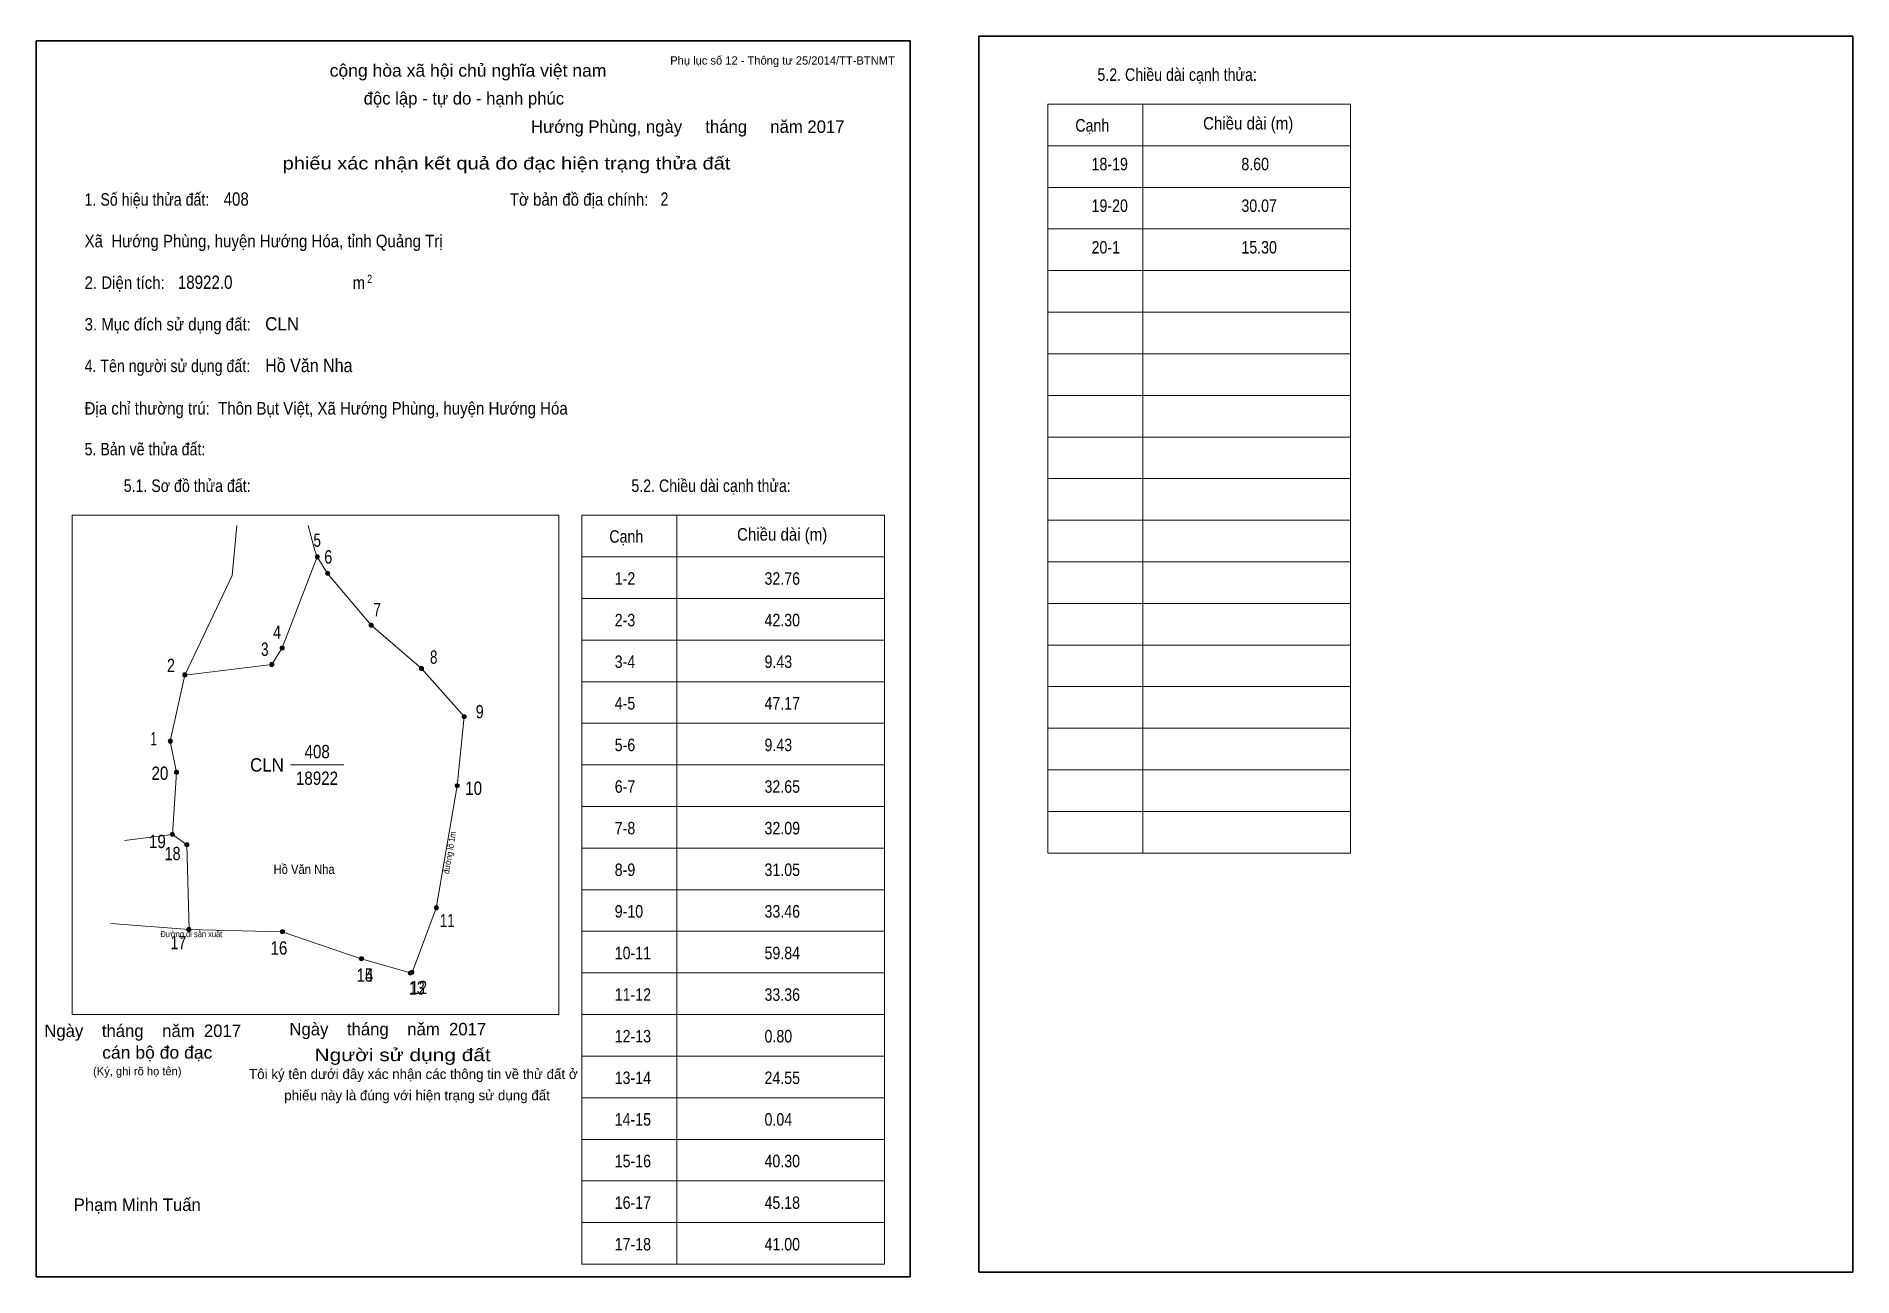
# Model space of a CAD drawing. Header units: centimetres. Extents: x 0 to 43.6, y 0 to 29.8.
import ezdxf
from ezdxf.enums import TextEntityAlignment as Align

# ---------------------------------------------------------------- set-up
doc = ezdxf.new("R2010")
doc.units = ezdxf.units.CM
doc.header["$LTSCALE"] = 0.12
for name, color, linetype in [('30', 7, 'Continuous'), ('34', 7, 'Continuous'), ('62', 7, 'Continuous')]:
    doc.layers.add(name, color=color, linetype=linetype)
for name, color, linetype, lineweight in [('32', 7, 'Continuous', 13), ('33', 7, 'Continuous', 13), ('61', 7, 'Continuous', 13), ('63', 7, 'Continuous', 13)]:
    doc.layers.add(name, color=color, linetype=linetype, lineweight=lineweight)

msp = doc.modelspace()

# ---------------------------------------------------------------- hatches: boundary and pattern name
at = {"layer": '32'}
for points in [[(6.803, 17.3002, 1), (6.703, 17.3002, 1)], [(7.0518, 16.9021, 1), (6.9518, 16.9021, 1)], [(8.097, 15.6579, 1), (7.997, 15.6579, 1)], [(5.9569, 15.1104, 1), (5.8569, 15.1104, 1)], [(3.6178, 14.4634, 1), (3.5178, 14.4634, 1)], [(5.7081, 14.7123, 1), (5.6081, 14.7123, 1)], [(9.3068, 14.6152, 1), (9.2068, 14.6152, 1)], [(10.3306, 13.4576, 1), (10.2306, 13.4576, 1)], [(3.2694, 12.8708, 1), (3.1694, 12.8708, 1)], [(3.4187, 12.1243, 1), (3.3187, 12.1243, 1)], [(10.1624, 11.8008, 1), (10.0624, 11.8008, 1)], [(3.3192, 10.6313, 1), (3.2192, 10.6313, 1)], [(3.6676, 10.3824, 1), (3.5676, 10.3824, 1)], [(9.6647, 8.8645, 1), (9.5647, 8.8645, 1)], [(3.7163, 8.3424, 1), (3.6163, 8.3424, 1)], [(5.9644, 8.2921, 1), (5.8644, 8.2921, 1)], [(7.8621, 7.6427, 1), (7.7621, 7.6427, 1)], [(7.8641, 7.6427, 1), (7.7641, 7.6427, 1)], [(9.0371, 7.3002, 1), (8.9371, 7.3002, 1)], [(9.0749, 7.3127, 1), (8.9749, 7.3127, 1)]]:
    msp.add_hatch(color=256, dxfattribs=at).paths.add_polyline_path(points)

# ---------------------------------------------------------------- linework, layer by layer
for centre in [(6.753, 17.3002), (7.0018, 16.9021), (8.047, 15.6579), (5.9069, 15.1104), (3.5678, 14.4634), (5.6581, 14.7123), (9.2568, 14.6152), (10.2806, 13.4576), (3.2194, 12.8708), (3.3687, 12.1243), (10.1124, 11.8008), (3.2692, 10.6313), (3.6176, 10.3824), (9.6147, 8.8645), (3.6663, 8.3424), (5.9144, 8.2921), (7.8121, 7.6427), (7.8141, 7.6427), (8.9871, 7.3002), (9.0249, 7.3127)]:
    msp.add_circle(centre, 0.05, dxfattribs=at)
at = {"layer": '33'}
msp.add_line((6.11, 12.3), (7.39, 12.3), dxfattribs=at)
at = {"layer": '61'}
for p, q in [((2.12, 10.48), (3.27, 10.63)), ((1.79, 8.49), (3.67, 8.34))]:
    msp.add_line(p, q, dxfattribs=at)
for points in [[(3.57, 14.46), (4.71, 16.85), (4.82, 18.05)], [(6.53, 18.05), (6.69, 17.45), (6.75, 17.3)], [(3.57, 14.46), (5.66, 14.71), (5.91, 15.11), (6.75, 17.3)], [(6.75, 17.3), (7, 16.9), (8.05, 15.66), (9.26, 14.62), (10.28, 13.46), (10.11, 11.8), (9.61, 8.86), (9.03, 7.31), (8.99, 7.3), (7.81, 7.64), (7.81, 7.64), (5.91, 8.29), (3.67, 8.34)], [(3.27, 10.63), (3.37, 12.12), (3.22, 12.87), (3.57, 14.46)], [(3.67, 8.34), (3.62, 10.38), (3.27, 10.63)]]:
    msp.add_lwpolyline(points, dxfattribs=at)
at = {"layer": '63'}
for p, q in [((24.31, 28.18), (31.58, 28.18)), ((24.31, 10.18), (24.31, 28.18)), ((26.59, 10.18), (26.59, 28.18)), ((31.58, 10.18), (31.58, 28.18)), ((24.31, 27.18), (31.58, 27.18)), ((24.31, 26.18), (31.58, 26.18)), ((24.31, 25.18), (31.58, 25.18)), ((24.31, 24.18), (31.58, 24.18)), ((24.31, 23.18), (31.58, 23.18)), ((24.31, 22.18), (31.58, 22.18)), ((24.31, 21.18), (31.58, 21.18)), ((24.31, 20.18), (31.58, 20.18)), ((24.31, 19.18), (31.58, 19.18)), ((0.86, 18.3), (12.56, 18.3)), ((0.86, 6.3), (0.86, 18.3)), ((12.56, 6.3), (12.56, 18.3)), ((13.11, 18.3), (20.38, 18.3)), ((13.11, 0.3), (13.11, 18.3)), ((15.39, 0.3), (15.39, 18.3)), ((20.38, 0.3), (20.38, 18.3)), ((24.31, 18.18), (31.58, 18.18)), ((13.11, 17.3), (20.38, 17.3)), ((24.31, 17.18), (31.58, 17.18)), ((13.11, 16.3), (20.38, 16.3)), ((24.31, 16.18), (31.58, 16.18)), ((13.11, 15.3), (20.38, 15.3)), ((24.31, 15.18), (31.58, 15.18)), ((13.11, 14.3), (20.38, 14.3)), ((24.31, 14.18), (31.58, 14.18)), ((13.11, 13.3), (20.38, 13.3)), ((24.31, 13.18), (31.58, 13.18)), ((13.11, 12.3), (20.38, 12.3)), ((24.31, 12.18), (31.58, 12.18)), ((24.31, 12.18), (31.58, 12.18)), ((13.11, 11.3), (20.38, 11.3)), ((24.31, 11.18), (31.58, 11.18)), ((13.11, 10.3), (20.38, 10.3)), ((24.31, 10.18), (31.58, 10.18)), ((13.11, 9.3), (20.38, 9.3)), ((13.11, 8.3), (20.38, 8.3)), ((13.11, 7.3), (20.38, 7.3)), ((0.86, 6.3), (12.56, 6.3)), ((13.11, 6.3), (20.38, 6.3)), ((13.11, 5.3), (20.38, 5.3)), ((13.11, 4.3), (20.38, 4.3)), ((13.11, 3.3), (20.38, 3.3)), ((13.11, 2.3), (20.38, 2.3)), ((13.11, 2.3), (20.38, 2.3)), ((13.11, 1.3), (20.38, 1.3)), ((13.11, 0.3), (20.38, 0.3))]:
    msp.add_line(p, q, dxfattribs=at)
at = {"layer": '63', "lineweight": 35}
for points in [[(0, 0), (0, 29.7), (21, 29.7), (21, 0)], [(22.65, 0.11), (22.65, 29.81), (43.65, 29.81), (43.65, 0.11)]]:
    msp.add_lwpolyline(points, close=True, dxfattribs=at)

# ---------------------------------------------------------------- texts
at = {"layer": '30', "width": 0.85}
for s, p in [('18-19', (25.36, 26.59)), ('8.60', (28.96, 26.59)), ('19-20', (25.36, 25.59)), ('30.07', (28.96, 25.59)), ('20-1', (25.36, 24.59)), ('15.30', (28.96, 24.59)), ('1-2', (13.9, 16.63)), ('32.76', (17.5, 16.63)), ('2-3', (13.9, 15.63)), ('42.30', (17.5, 15.63)), ('3-4', (13.9, 14.63)), ('9.43', (17.5, 14.63)), ('4-5', (13.9, 13.63)), ('47.17', (17.5, 13.63)), ('5-6', (13.9, 12.63)), ('9.43', (17.5, 12.63)), ('6-7', (13.9, 11.63)), ('32.65', (17.5, 11.63)), ('7-8', (13.9, 10.63)), ('32.09', (17.5, 10.63)), ('8-9', (13.9, 9.63)), ('31.05', (17.5, 9.63)), ('9-10', (13.9, 8.63)), ('33.46', (17.5, 8.63)), ('10-11', (13.9, 7.63)), ('59.84', (17.5, 7.63)), ('11-12', (13.9, 6.63)), ('33.36', (17.5, 6.63)), ('12-13', (13.9, 5.63)), ('0.80', (17.5, 5.63)), ('13-14', (13.9, 4.63)), ('24.55', (17.5, 4.63)), ('14-15', (13.9, 3.63)), ('0.04', (17.5, 3.63)), ('15-16', (13.9, 2.63)), ('40.30', (17.5, 2.63)), ('16-17', (13.9, 1.63)), ('45.18', (17.5, 1.63)), ('17-18', (13.9, 0.63)), ('41.00', (17.5, 0.63))]:
    msp.add_text(s, height=0.3, dxfattribs=at).set_placement(p)
at = {"layer": '32'}
for s, width, p in [('5', 0.75, (6.75, 17.54)), ('6', 0.8, (7.015, 17.14)), ('7', 0.75, (8.19, 15.87)), ('4', 0.8, (5.785, 15.33)), ('2', 0.8, (3.235, 14.53)), ('3', 0.75, (5.49, 14.92)), ('8', 0.75, (9.55, 14.73)), ('9', 0.8, (10.655, 13.42)), ('1', 0.65, (2.82, 12.77)), ('20', 0.85, (2.97, 11.94)), ('10', 0.85, (10.51, 11.58)), ('19', 0.85, (2.91, 10.3)), ('18', 0.8, (3.275, 10.01)), ('11', 0.75, (9.875, 8.4)), ('17', 0.8, (3.415, 7.87)), ('16', 0.85, (5.83, 7.74)), ('14', 0.85, (7.9, 7.09)), ('15', 0.8, (7.895, 7.09)), ('13', 0.8, (9.145, 6.78)), ('12', 0.85, (9.19, 6.79))]:
    msp.add_text(s, height=0.32, dxfattribs=dict(at, width=width)).set_placement(p, align=Align.CENTER)
at = {"layer": '33', "width": 0.85}
for s, p in [('408', (6.75, 12.46)), ('18922', (6.745, 11.82))]:
    msp.add_text(s, height=0.32, dxfattribs=at).set_placement(p, align=Align.CENTER)
at = {"layer": '33', "width": 0.95}
msp.add_text('CLN', height=0.32, dxfattribs=at).set_placement((5.95, 12.14), align=Align.RIGHT)
at = {"layer": '34'}
for s, width, p in [('408', 0.85, (4.5, 25.74)), ('2', 0.8, (15, 25.74)), ('18922.0', 0.85, (3.4, 23.74)), ('CLN', 0.95, (5.5, 22.74)), ('Hồ Văn Nha', 0.9, (5.5, 21.74))]:
    msp.add_text(s, height=0.32, dxfattribs=dict(at, width=width)).set_placement(p)
at = {"layer": '62', "width": 0.9}
msp.add_text('đường lô 1m', height=0.1492, rotation=80.38, dxfattribs=at).set_placement((10.0043, 10.1775), align=Align.CENTER)
for s, height, p in [('Hồ Văn Nha', 0.2239, (6.435, 9.68)), ('Đường đi sản xuất', 0.1493, (3.725, 8.16))]:
    msp.add_text(s, height=height, dxfattribs=at).set_placement(p, align=Align.CENTER)
at = {"layer": '63'}
for s, height, p in [('Phụ lục số 12 - Thông tư 25/2014/TT-BTNMT', 0.2, (20.63, 29.13)), ('Ngày    tháng    năm  2017', 0.3, (10.81, 5.8)), ('Ngày    tháng    năm  2017', 0.3, (4.92, 5.76)), ('(Ký, ghi rõ họ tên)', 0.2, (3.49, 4.84))]:
    msp.add_text(s, height=height, dxfattribs=at).set_placement(p, align=Align.RIGHT)
at = {"layer": '63', "width": 1.05}
msp.add_text('cộng hòa xã hội chủ nghĩa việt nam', height=0.3, dxfattribs=at).set_placement((10.375, 28.84), align=Align.CENTER)
at = {"layer": '63'}
for s, height, width, p in [('5.2. Chiều dài cạnh thửa:', 0.3, 0.85, (25.5, 28.74)), ('Cạnh', 0.3, 0.85, (24.97, 27.52)), ('Chiều dài (m)', 0.3, 0.9, (28.04, 27.57)), ('1. Số hiệu thửa đất:', 0.3, 0.85, (1.16, 25.74)), ('Tờ bản đồ địa chính:', 0.3, 0.9, (11.38, 25.74)), ('Xã  Hướng Phùng, huyện Hướng Hóa, tỉnh Quảng Trị', 0.3, 0.9, (1.16, 24.74)), ('2. Diện tích:', 0.3, 0.9, (1.16, 23.74)), ('2', 0.2, 0.8, (7.95, 23.88)), ('m', 0.3, 0.9, (7.6, 23.74)), ('3. Mục đích sử dụng đất:', 0.3, 0.9, (1.16, 22.74)), ('4. Tên người sử dụng đất:', 0.3, 0.85, (1.16, 21.74)), ('Địa chỉ thường trú:  Thôn Bụt Việt, Xã Hướng Phùng, huyện Hướng Hóa', 0.3, 0.9, (1.16, 20.72)), ('5. Bản vẽ thửa đất:', 0.3, 0.85, (1.16, 19.74)), ('5.1. Sơ đồ thửa đất:', 0.3, 0.85, (2.1, 18.86)), ('5.2. Chiều dài cạnh thửa:', 0.3, 0.85, (14.3, 18.86)), ('Cạnh', 0.3, 0.85, (13.77, 17.64)), ('Chiều dài (m)', 0.3, 0.9, (16.84, 17.69))]:
    msp.add_text(s, height=height, dxfattribs=dict(at, width=width)).set_placement(p)
for s, height, p in [('độc lập - tự do - hạnh phúc', 0.3, (10.275, 28.17)), ('Hướng Phùng, ngày     tháng     năm 2017', 0.3, (15.655, 27.49)), ('Tôi ký tên dưới đây xác nhận các thông tin về thử đất ở ', 0.24, (9.105, 4.75)), ('phiếu này là đúng với hiện trạng sử dụng đất', 0.24, (9.15, 4.24)), ('Phạm Minh Tuấn', 0.3, (2.425, 1.58))]:
    msp.add_text(s, height=height, dxfattribs=at).set_placement(p, align=Align.CENTER)
for s, width, p in [('phiếu xác nhận kết quả đo đạc hiện trạng thửa đất', 1.2, (16.68, 26.61)), ('cán bộ đo đạc', 1.05, (4.23, 5.24)), ('Người sử dụng đất', 1.25, (10.92, 5.18))]:
    msp.add_text(s, height=0.3, dxfattribs=dict(at, width=width)).set_placement(p, align=Align.RIGHT)

doc.saveas('drawing.dxf')
